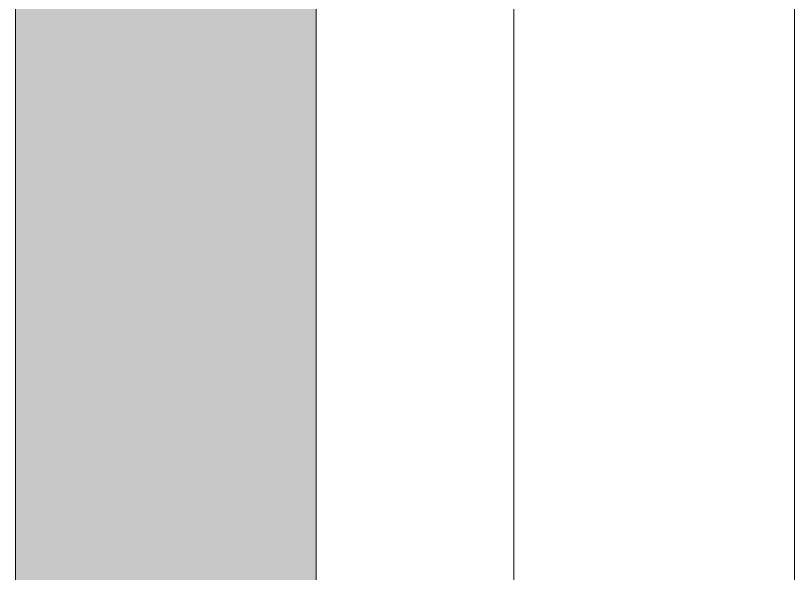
# Model space of a CAD drawing. Header units: metres. Extents: x -5 to 264, y -2 to 18.
# Drawn here: x -0.6266 to -0.523, y 13.6572 to 13.7315 of the extents above; entities that cross this region are included whole.
import ezdxf

# ---------------------------------------------------------------- set-up
doc = ezdxf.new("R2010")
doc.units = ezdxf.units.M
doc.layers.add('A-ROOF', color=7, linetype='Continuous', lineweight=9)
doc.layers.add('A-WALL-1', color=7, linetype='Continuous', lineweight=20)
doc.layers.add('A-WALL-PATT-4', color=9, linetype='Continuous', lineweight=9, true_color=0x808080)

# ---------------------------------------------------------------- blocks, each defined once
blk = doc.blocks.new('Telhados 1 - Telhados 1-4018348-CORTE A_A')
at = {"layer": 'A-ROOF'}
for p, q in [((-0.52297, 13.63978), (-0.52297, 13.94412)), ((-0.56032, 13.62977), (-0.56032, 13.93412))]:
    blk.add_line(p, q, dxfattribs=at)

msp = doc.modelspace()

# ---------------------------------------------------------------- hatches: boundary and pattern name
at = {"layer": 'A-WALL-PATT-4'}
msp.add_hatch(color=256, dxfattribs=at).paths.add_polyline_path([(-0.62663, 0.85), (-0.58663, 0.85), (-0.58663, 14.11343), (-0.62663, 14.11343), (-0.62663, 1.22318)])

# ---------------------------------------------------------------- linework, layer by layer
at = {"layer": 'A-WALL-1'}
for p, q in [((-0.62663, 14.11343), (-0.62663, 0.85)), ((-0.58663, 13.59782), (-0.58663, 14.11343))]:
    msp.add_line(p, q, dxfattribs=at)

# ---------------------------------------------------------------- block references
at = {"layer": 'A-ROOF'}
msp.add_blockref('Telhados 1 - Telhados 1-4018348-CORTE A_A', (0, 0), dxfattribs=at)

doc.saveas('drawing.dxf')
